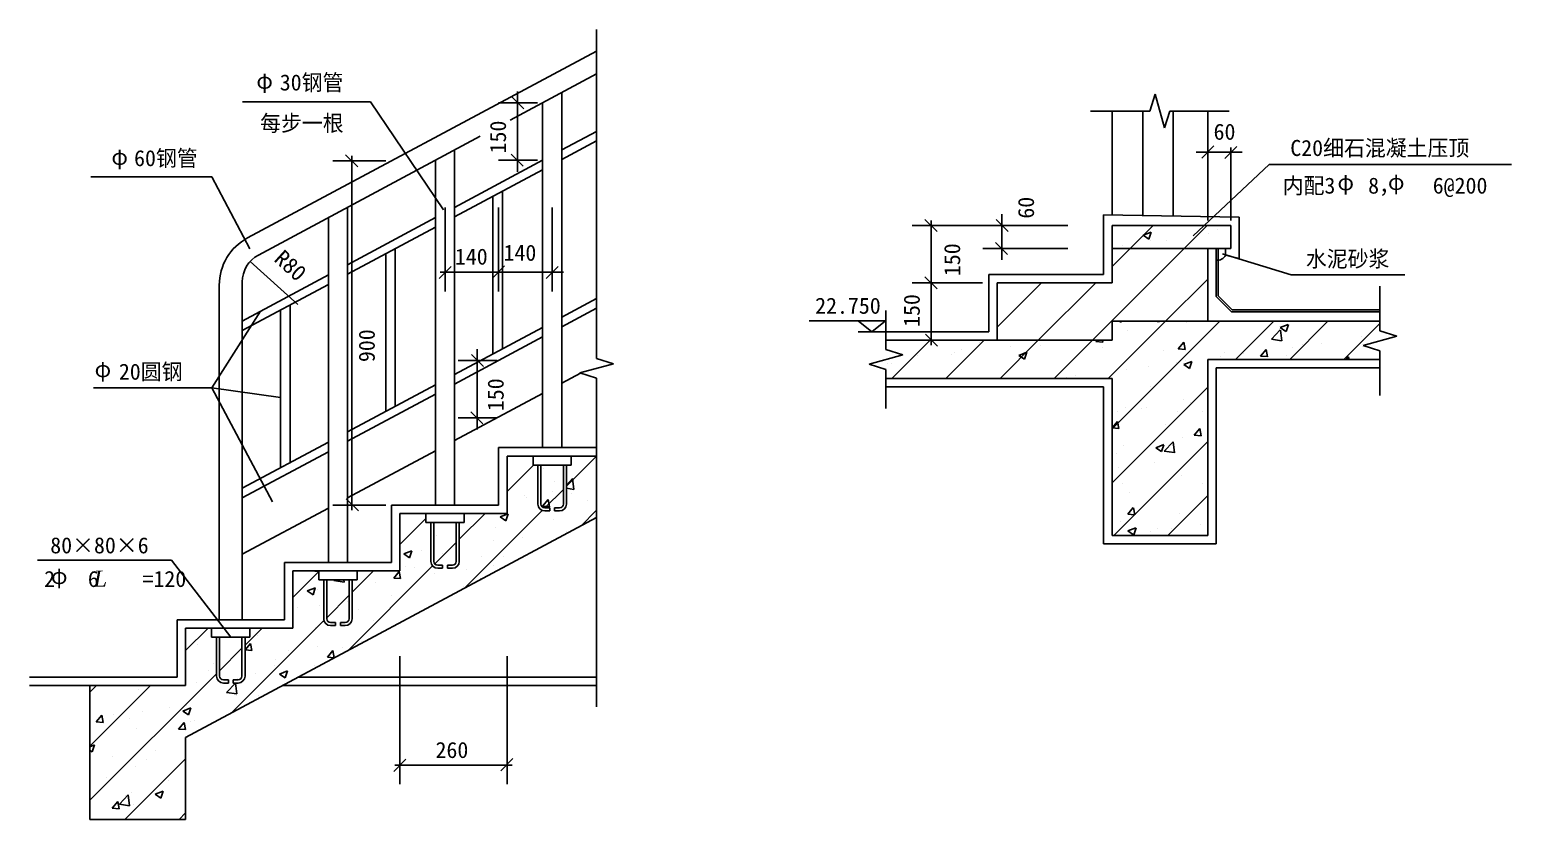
# Model space of a CAD drawing. Header units: metres. Extents: x 1151 to 20515, y -10384 to 12383.
# Drawn here: x 1151 to 20515, y -10384 to -58 of the extents above; entities that cross this region are included whole.
import ezdxf

# ---------------------------------------------------------------- set-up
doc = ezdxf.new("R2010")
doc.units = ezdxf.units.M
doc.layers.add('OTHER', color=7, linetype='Continuous')
doc.layers.add('PUB_DIM', color=3, linetype='Continuous')

# ---------------------------------------------------------------- blocks, each defined once
blk = doc.blocks.new('_DIMX')
blk.add_line((-150, 0), (65.55, 0))
blk.add_lwpolyline([(-78.91, -75.39), (77.8, 83.92)])

msp = doc.modelspace()

# ---------------------------------------------------------------- linework, layer by layer
for p, q in [((3998.86, -2781.37), (8559.04, -338.42)), ((7429.78, -1243.38), (8559.04, -638.42)), ((8104.41, -5523.93), (8104.41, -881.97)), ((5605.89, -1003.32), (3933.16, -1003.32)), ((5605.89, -1003.32), (6560.44, -2414.08)), ((7854.41, -5523.93), (7854.41, -1015.9)), ((15296.44, -2479.8), (15296.44, -1122.92)), ((15696.44, -2487.16), (15696.44, -1122.92)), ((16096.44, -2494.51), (16096.44, -1122.92)), ((16546.44, -2502.79), (16546.44, -1122.92)), ((4140.52, -3005.48), (7039.38, -1452.52)), ((8104.41, -1631.97), (8559.04, -1388.42)), ((8104.41, -1756.97), (8559.04, -1513.42)), ((6704.41, -6273.93), (6704.41, -1631.97)), ((6454.41, -6273.93), (6454.41, -1765.9)), ((6704.41, -2381.97), (7854.41, -1765.9)), ((6704.41, -2506.97), (7854.41, -1890.9)), ((17349.62, -1821.11), (16357.83, -2754.57)), ((20514.62, -1821.11), (17349.62, -1821.11)), ((3530.26, -1981.65), (1951.05, -1981.65)), ((3530.26, -1981.65), (4030.53, -2924.69)), ((7204.41, -4299.85), (7204.41, -2239.11)), ((7329.41, -4232.89), (7329.41, -2172.15)), ((5054.41, -7023.93), (5054.41, -2515.9)), ((5304.41, -7023.93), (5304.41, -2381.97)), ((5304.41, -3131.97), (6454.41, -2515.9)), ((15186.44, -2477.78), (15186.44, -3260.33)), ((16956.44, -2510.33), (15186.44, -2477.78)), ((16956.44, -3048.75), (16956.44, -2510.33)), ((5304.41, -3256.97), (6454.41, -2640.9)), ((15296.44, -2620.33), (16846.44, -2620.33)), ((15296.44, -2620.33), (15296.44, -3370.33)), ((16846.44, -2620.33), (15296.44, -2620.33)), ((15296.44, -2620.33), (15296.44, -2920.33)), ((15532.47, -2920.33), (15832.47, -2620.33)), ((15701.85, -2745.7), (15806.88, -2705.39)), ((15758.57, -2687.55), (15758.57, -2687.55)), ((15778.81, -2796.52), (15809.23, -2705.87)), ((16239.58, -2920.33), (16539.58, -2620.33)), ((16676.37, -2670.47), (16676.37, -2670.47)), ((16846.44, -2620.33), (16846.44, -2920.33)), ((16846.44, -2920.33), (16846.44, -2620.33)), ((15434.47, -2886.88), (15434.47, -2886.88)), ((15701.85, -2745.7), (15776.46, -2796.03)), ((15801.59, -2820.63), (15801.59, -2820.63)), ((16002.57, -2812.09), (16002.57, -2812.09)), ((16309.13, -2892.06), (16309.13, -2892.06)), ((16559.31, -2721.39), (16559.31, -2721.39)), ((5804.41, -5049.85), (5804.41, -2989.11)), ((5929.41, -4982.89), (5929.41, -2922.15)), ((15039.58, -4120.33), (16239.58, -2920.33)), ((15296.44, -2920.33), (16846.44, -2920.33)), ((15296.44, -3156.36), (15532.47, -2920.33)), ((15296.44, -3370.33), (15296.44, -2920.33)), ((15296.44, -2920.33), (16546.44, -2920.33)), ((15296.44, -2920.33), (16846.44, -2920.33)), ((16546.44, -2920.33), (16546.44, -3870.33)), ((16546.44, -2920.33), (16546.44, -3870.33)), ((16656.44, -3548.65), (16656.44, -2920.33)), ((16681.44, -3538.3), (16681.44, -2920.33)), ((17636.44, -3263.23), (16739.36, -2989.91)), ((16780.8, -3008.11), (16780.8, -2920.33)), ((16956.44, -3048.75), (16780.8, -3008.11)), ((3929.41, -3868.57), (5054.41, -3265.9)), ((13686.44, -3260.33), (15186.44, -3260.33)), ((13686.44, -3260.33), (13686.44, -4010.33)), ((19121.54, -3263.23), (17636.44, -3263.23)), ((3629.41, -7773.93), (3629.41, -3398.41)), ((3929.41, -7773.93), (3929.41, -3358.07)), ((3929.41, -3993.57), (5054.41, -3390.9)), ((13796.44, -3370.33), (13796.44, -4120.33)), ((13796.44, -3370.33), (15296.44, -3370.33)), ((13796.44, -3949.25), (14375.37, -3370.33)), ((13796.44, -4120.33), (13796.44, -3370.33)), ((13796.44, -3370.33), (15296.44, -3370.33)), ((14332.47, -4120.33), (15082.47, -3370.33)), ((15996.69, -3870.33), (16546.44, -3320.57)), ((4554.41, -5719.49), (4554.41, -3658.75)), ((8104.41, -3817.71), (8559.04, -3574.16)), ((16856.44, -3748.65), (16656.44, -3548.65)), ((16866.8, -3723.65), (16681.44, -3538.3)), ((3530.26, -4743.82), (4168.96, -3740.24)), ((4429.41, -5786.46), (4429.41, -3725.72)), ((8104.41, -3942.71), (8559.04, -3699.16)), ((11335.96, -3864.96), (12337.2, -3864.96)), ((11977.53, -3865.15), (12156.4, -4009.88)), ((12156.4, -4009.88), (12334.37, -3864.89)), ((15246.69, -4620.33), (15996.69, -3870.33)), ((15296.44, -3870.33), (18795.83, -3870.33)), ((15296.44, -5277.68), (16703.79, -3870.33)), ((15296.44, -4120.33), (15296.44, -3870.33)), ((15296.44, -4120.33), (15296.44, -3870.33)), ((15296.44, -3870.33), (18795.83, -3870.33)), ((15391.59, -3870.33), (15411.49, -3883.76)), ((15413.84, -3884.24), (15418.5, -3870.33)), ((15853.38, -3870.33), (15910.52, -3879.19)), ((15912.9, -3879.98), (15911.78, -3870.33)), ((16160.68, -3870.61), (16160.68, -3870.61)), ((16856.44, -3748.65), (18795.83, -3748.65)), ((18795.83, -3723.65), (16866.8, -3723.65)), ((16910.9, -4370.33), (17410.9, -3870.33)), ((17618.01, -4370.33), (18118.01, -3870.33)), ((6704.41, -4567.71), (7854.41, -3951.64)), ((11978.52, -4009.89), (12334.28, -4009.89)), ((12334.98, -4010.33), (13686.44, -4010.33)), ((15502.5, -3996.36), (15502.5, -3996.36)), ((16272.66, -3890.74), (16272.66, -3890.74)), ((17377.97, -4106.78), (17494.81, -3985.01)), ((17492.57, -3953.56), (17597.6, -3913.24)), ((17492.57, -3953.56), (17567.19, -4003.89)), ((17513.76, -4128.26), (17497.19, -3985.8)), ((17569.53, -4004.37), (17599.95, -3913.73)), ((18325.11, -4370.33), (18795.83, -3899.62)), ((6704.41, -4692.71), (7854.41, -4076.64)), ((15296.44, -4120.33), (12341.86, -4120.33)), ((15296.44, -4120.33), (12341.86, -4120.33)), ((12418.26, -4620.33), (12918.26, -4120.33)), ((13125.37, -4620.33), (13625.37, -4120.33)), ((13322.42, -4244.27), (13322.42, -4244.27)), ((13566.58, -4148.85), (13566.58, -4148.85)), ((13832.47, -4620.33), (14332.47, -4120.33)), ((13965.76, -4204.85), (13965.76, -4204.85)), ((14109.54, -4125.38), (14109.54, -4125.38)), ((14367.31, -4182.68), (14367.31, -4182.68)), ((14539.58, -4620.33), (15039.58, -4120.33)), ((15085.72, -4138.03), (15100.57, -4120.33)), ((15085.72, -4138.03), (15175.38, -4145.87)), ((15168.04, -4216.51), (15168.04, -4216.51)), ((15177.71, -4146.36), (15172.91, -4120.33)), ((15968.78, -4250.34), (15968.78, -4250.34)), ((16161.61, -4232.15), (16233.92, -4145.97)), ((16161.61, -4232.15), (16251.27, -4240)), ((16253.6, -4240.49), (16236.26, -4146.47)), ((17237.5, -4326.28), (17309.81, -4240.1)), ((17329.49, -4334.62), (17312.15, -4240.6)), ((17377.97, -4106.78), (17511.38, -4127.47)), ((17657.01, -4213.28), (17657.01, -4213.28)), ((17791.16, -4181.59), (17791.16, -4181.59)), ((18032.52, -4163.84), (18032.52, -4163.84)), ((18561.31, -4075.97), (18561.31, -4075.97)), ((18600.62, -4089.05), (18600.62, -4089.05)), ((12359.98, -4425.7), (12359.98, -4425.7)), ((12378.82, -4368.5), (12378.82, -4368.5)), ((12416.52, -4422.93), (12416.52, -4422.93)), ((12754.33, -4319.06), (12754.33, -4319.06)), ((13195.61, -4310.47), (13195.61, -4310.47)), ((13234.76, -4275.54), (13234.76, -4275.54)), ((14076.54, -4317.22), (14181.57, -4276.91)), ((14076.54, -4317.22), (14151.16, -4367.55)), ((14153.5, -4368.04), (14183.92, -4277.39)), ((16141.59, -4412.79), (16141.59, -4412.79)), ((16232.24, -4437.36), (16337.27, -4397.04)), ((16232.24, -4437.36), (16306.85, -4487.68)), ((16254.42, -4390.08), (16254.42, -4390.08)), ((16309.2, -4488.17), (16339.61, -4397.53)), ((16546.44, -4370.33), (18795.83, -4370.33)), ((16546.44, -4370.33), (16546.44, -6670.33)), ((16546.44, -6670.33), (16546.44, -4370.33)), ((16546.44, -4370.33), (18795.83, -4370.33)), ((16709.69, -4338), (16709.69, -4338)), ((16769.51, -4284.18), (16769.51, -4284.18)), ((17012.08, -4294.05), (17012.08, -4294.05)), ((17237.5, -4326.28), (17327.16, -4334.13)), ((17570.24, -4318.01), (17570.24, -4318.01)), ((18355.41, -4370.33), (18385.7, -4334.23)), ((18370.98, -4351.84), (18370.98, -4351.84)), ((18394.61, -4370.33), (18388.04, -4334.73)), ((18421.5, -4269.59), (18421.5, -4269.59)), ((8104.41, -4681.97), (8350.87, -4549.94)), ((12341.86, -4620.33), (15296.44, -4620.33)), ((12341.86, -4620.33), (15296.44, -4620.33)), ((14705.18, -4608.16), (14705.18, -4608.16)), ((14818.75, -4586.94), (14818.75, -4586.94)), ((15296.44, -6670.33), (15296.44, -4620.33)), ((15296.44, -4620.33), (15296.44, -6670.33)), ((15484.26, -4495.7), (15484.26, -4495.7)), ((15766.08, -4462.23), (15766.08, -4462.23)), ((16656.44, -4480.33), (18795.83, -4480.33)), ((16656.44, -4480.33), (16656.44, -6780.33)), ((3530.26, -4743.82), (1985.08, -4743.82)), ((3530.26, -4743.82), (4429.41, -4867.77)), ((3530.26, -4743.82), (4326.8, -6230.69)), ((5304.41, -5317.71), (6454.41, -4701.64)), ((5304.41, -5439.86), (6454.41, -4823.79)), ((6704.41, -5431.97), (7854.41, -4815.9)), ((12341.86, -4730.33), (15186.44, -4730.33)), ((15186.44, -6780.33), (15186.44, -4730.33)), ((15296.44, -5984.78), (16546.44, -4734.78)), ((15797.16, -4720.07), (15797.16, -4720.07)), ((15466.02, -4995.04), (15466.02, -4995.04)), ((15676.67, -5016.84), (15676.67, -5016.84)), ((15746.98, -5004.41), (15746.98, -5004.41)), ((16236.18, -4889.42), (16236.18, -4889.42)), ((16315.08, -4929.61), (16315.08, -4929.61)), ((15296.44, -5263.22), (15366.16, -5180.13)), ((15385.84, -5274.65), (15368.49, -5180.63)), ((15371.47, -5053.84), (15371.47, -5053.84)), ((15992.95, -5218.32), (15992.95, -5218.32)), ((16156.59, -5049.42), (16156.59, -5049.42)), ((16477.41, -5050.67), (16477.41, -5050.67)), ((15296.44, -5266.54), (15383.5, -5274.16)), ((16217.94, -5388.76), (16217.94, -5388.76)), ((16369.73, -5360.44), (16442.05, -5274.26)), ((16369.74, -5360.44), (16459.39, -5368.29)), ((16461.73, -5368.78), (16444.38, -5274.76)), ((3929.41, -6054.31), (5054.41, -5451.64)), ((3929.41, -6179.31), (5054.41, -5576.64)), ((5304.41, -6181.97), (6454.41, -5565.9)), ((7279.41, -5523.93), (8559.04, -5523.93)), ((7279.41, -6273.93), (7279.41, -5523.93)), ((15318.01, -6670.33), (16546.44, -5441.89)), ((15352.38, -5596.02), (15352.38, -5596.02)), ((15447.78, -5494.38), (15447.78, -5494.38)), ((15867.27, -5525.08), (15972.29, -5484.76)), ((15867.27, -5525.08), (15941.88, -5575.41)), ((15920.48, -5521.23), (15920.48, -5521.23)), ((15944.22, -5575.89), (15974.64, -5485.25)), ((15975.98, -5567.96), (16092.81, -5446.19)), ((15975.98, -5567.96), (16109.39, -5588.65)), ((16111.77, -5589.44), (16095.19, -5446.98)), ((7389.41, -5633.93), (8559.04, -5633.93)), ((7389.41, -6383.93), (7389.41, -5633.93)), ((8559.04, -5635.29), (7389.41, -5635.29)), ((7389.41, -5635.29), (7389.41, -6383.93)), ((7389.41, -6097.82), (7736.35, -5750.88)), ((7729.41, -5633.93), (7729.41, -5750.88)), ((7729.41, -5750.88), (8229.41, -5750.88)), ((7793.39, -5750.88), (7793.39, -6260.88)), ((7833.39, -5750.88), (7833.39, -6260.88)), ((7868.77, -5790.49), (7868.77, -5790.49)), ((8125.44, -5750.88), (8125.44, -6260.88)), ((8165.44, -6028.9), (8559.04, -5635.29)), ((8165.44, -5750.88), (8165.44, -6260.88)), ((8229.41, -5633.93), (8229.41, -5750.88)), ((15378.25, -5779.3), (15378.25, -5779.3)), ((15854.67, -5724.51), (15854.67, -5724.51)), ((8012.03, -5969.07), (8012.03, -5969.07)), ((8165.44, -6012.19), (8246.81, -5927.38)), ((8263.34, -6069.84), (8246.77, -5927.39)), ((15429.54, -5993.72), (15429.54, -5993.72)), ((16178.98, -5813.13), (16178.98, -5813.13)), ((16199.7, -5888.11), (16199.7, -5888.11)), ((16473.2, -5988.13), (16473.2, -5988.13)), ((7612.45, -6152.42), (7612.45, -6152.42)), ((7638.44, -6180.59), (7638.44, -6180.59)), ((7883.46, -6310.88), (8125.44, -6068.9)), ((7987.96, -6102.98), (7987.96, -6102.98)), ((8165.44, -6054.64), (8263.38, -6069.83)), ((8228.19, -6119.84), (8228.19, -6119.84)), ((8556.06, -6028.19), (8556.06, -6028.19)), ((15525.87, -6112.85), (15525.87, -6112.85)), ((16025.11, -6670.33), (16546.44, -6149)), ((3929.41, -6918.57), (5054.41, -6315.9)), ((5879.41, -6273.93), (7279.41, -6273.93)), ((5879.41, -7023.93), (5879.41, -6273.93)), ((5989.41, -6383.93), (7389.41, -6383.93)), ((5989.41, -7133.93), (5989.41, -6383.93)), ((7389.41, -6383.93), (5989.41, -6383.93)), ((5989.41, -6383.93), (5989.41, -7133.93)), ((6329.41, -6383.93), (6329.41, -6500.88)), ((6765.44, -6721.79), (7103.3, -6383.93)), ((6829.41, -6383.93), (6829.41, -6500.88)), ((6830.1, -7364.24), (7849.91, -6344.42)), ((7300.04, -6428.6), (7405.06, -6388.28)), ((7374.61, -6478.94), (7405.03, -6388.3)), ((7853.01, -6288.7), (7925.32, -6202.52)), ((7853.01, -6288.7), (7942.66, -6296.54)), ((7947.62, -6310.88), (7883.39, -6310.88)), ((7883.39, -6350.88), (7947.62, -6350.88)), ((7942.63, -6296.56), (7925.28, -6202.54)), ((7947.62, -6350.88), (7947.62, -6310.88)), ((8011.2, -6310.88), (8075.44, -6310.88)), ((8011.2, -6350.88), (8011.2, -6310.88)), ((8075.44, -6350.88), (8011.2, -6350.88)), ((8353.1, -6548.35), (8559.04, -6342.4)), ((8439.17, -6214.42), (8439.17, -6214.42)), ((15501.97, -6394.6), (15574.28, -6308.42)), ((15593.96, -6402.94), (15576.62, -6308.91)), ((16181.46, -6387.45), (16181.46, -6387.45)), ((3189.41, -9314.6), (8559.04, -6438.02)), ((3189.41, -9314.6), (8559.04, -6438.02)), ((5989.41, -6790.71), (6329.41, -6450.71)), ((6329.41, -6500.88), (6829.41, -6500.88)), ((6393.39, -6500.88), (6393.39, -7010.88)), ((6433.39, -6500.88), (6433.39, -7010.88)), ((6725.44, -6500.88), (6725.44, -7010.88)), ((6765.44, -6500.88), (6765.44, -7010.88)), ((7236.13, -6564.44), (7236.13, -6564.44)), ((7300.04, -6428.6), (7374.65, -6478.93)), ((7993.79, -6468.41), (7993.79, -6468.41)), ((15411.3, -6493.06), (15411.3, -6493.06)), ((15501.97, -6394.6), (15591.63, -6402.45)), ((15502.29, -6612.81), (15607.32, -6572.49)), ((15579.25, -6663.62), (15609.66, -6572.98)), ((15886.88, -6579.62), (15886.88, -6579.62)), ((16078.59, -6579.75), (16078.59, -6579.75)), ((16454.1, -6530.31), (16454.1, -6530.31)), ((6444.69, -7042.54), (6725.44, -6761.79)), ((6465.97, -6670.06), (6465.97, -6670.06)), ((7217.85, -6744.04), (7217.85, -6744.04)), ((7593.36, -6694.6), (7593.36, -6694.6)), ((8161.45, -6619.81), (8161.45, -6619.81)), ((15296.44, -6670.33), (16546.44, -6670.33)), ((15296.44, -6670.33), (16546.44, -6670.33)), ((15502.29, -6612.81), (15576.91, -6663.13)), ((15792.74, -6619.5), (15792.74, -6619.5)), ((6039.7, -6912.39), (6144.73, -6872.08)), ((6039.7, -6912.39), (6114.32, -6962.72)), ((6114.28, -6962.74), (6144.69, -6872.09)), ((6270.52, -6868.76), (6270.52, -6868.76)), ((6545.6, -6913.25), (6545.6, -6913.25)), ((7051.5, -6945.09), (7051.5, -6945.09)), ((7346.33, -6947.08), (7346.33, -6947.08)), ((15186.44, -6780.33), (16656.44, -6780.33)), ((1254.24, -6995.77), (3005.28, -6995.77)), ((3005.28, -6995.77), (3779.41, -8000.88)), ((4479.41, -7023.93), (5879.41, -7023.93)), ((4479.41, -7773.93), (4479.41, -7023.93)), ((4589.41, -7133.93), (5989.41, -7133.93)), ((4589.41, -7883.93), (4589.41, -7133.93)), ((5989.41, -7133.93), (4589.41, -7133.93)), ((4589.41, -7133.93), (4589.41, -7883.93)), ((4589.41, -7483.6), (4929.41, -7143.6)), ((4833.46, -7134.6), (4834.03, -7133.93)), ((4833.46, -7134.6), (4923.12, -7142.45)), ((4923.08, -7142.46), (4921.51, -7133.93)), ((4929.41, -7133.93), (4929.41, -7250.88)), ((5307.1, -8180.13), (6416.33, -7070.9)), ((5365.44, -7414.68), (5646.19, -7133.93)), ((5429.41, -7133.93), (5429.41, -7250.88)), ((5909.35, -7228.73), (5981.67, -7142.55)), ((5998.97, -7236.59), (5981.63, -7142.57)), ((6061.14, -7080.9), (6061.14, -7080.9)), ((6176.72, -7095.25), (6176.72, -7095.25)), ((6547.62, -7060.88), (6483.39, -7060.88)), ((6483.39, -7100.88), (6547.62, -7100.88)), ((6547.62, -7100.88), (6547.62, -7060.88)), ((6611.2, -7060.88), (6675.44, -7060.88)), ((6611.2, -7100.88), (6611.2, -7060.88)), ((6675.44, -7100.88), (6611.2, -7100.88)), ((6861.87, -7114.73), (6861.87, -7114.73)), ((7217.89, -7063.78), (7217.89, -7063.78)), ((4779.37, -7396.19), (4884.4, -7355.87)), ((4853.94, -7446.53), (4884.36, -7355.89)), ((4929.41, -7250.88), (5429.41, -7250.88)), ((4993.39, -7250.88), (4993.39, -7760.88)), ((5033.39, -7250.88), (5033.39, -7760.88)), ((5127.12, -7262.04), (5137.84, -7250.88)), ((5127.12, -7262.04), (5260.53, -7282.73)), ((5260.49, -7282.74), (5256.78, -7250.88)), ((5325.44, -7250.88), (5325.44, -7760.88)), ((5365.44, -7250.88), (5365.44, -7760.88)), ((5668.65, -7281.86), (5668.65, -7281.86)), ((5909.35, -7228.73), (5999.01, -7236.58)), ((6447.73, -7169.4), (6447.73, -7169.4)), ((6823.24, -7335.66), (6823.24, -7335.66)), ((7048.86, -7247.04), (7057.56, -7236.68)), ((7058.48, -7241.89), (7057.52, -7236.7)), ((4779.37, -7396.19), (4853.98, -7446.52)), ((4910.99, -7377.89), (4910.99, -7377.89)), ((5033.39, -7746.73), (5325.44, -7454.68)), ((5307.82, -7535.16), (5307.82, -7535.16)), ((5875.92, -7460.37), (5875.92, -7460.37)), ((4645.7, -7608.04), (4645.7, -7608.04)), ((4932.31, -7584.6), (4932.31, -7584.6)), ((5446.44, -7641.88), (5446.44, -7641.88)), ((6247.17, -7675.71), (6247.17, -7675.71)), ((3079.41, -8523.93), (3079.41, -7773.93)), ((3079.41, -7773.93), (4479.41, -7773.93)), ((3189.41, -8633.93), (3189.41, -7883.93)), ((3189.41, -7883.93), (4589.41, -7883.93)), ((4589.41, -7883.93), (3189.41, -7883.93)), ((3189.41, -7883.93), (3189.41, -8633.93)), ((3189.41, -8176.5), (3481.98, -7883.93)), ((3524.88, -7883.93), (3529.41, -7886.99)), ((3529.41, -7883.93), (3529.41, -8000.88)), ((3784.1, -8996.02), (4996.35, -7783.77)), ((3965.44, -8107.58), (4189.08, -7883.93)), ((4029.41, -7883.93), (4029.41, -8000.88)), ((4892.75, -7877.23), (4892.75, -7877.23)), ((5147.62, -7810.88), (5083.39, -7810.88)), ((5083.39, -7850.88), (5147.62, -7850.88)), ((5147.62, -7850.88), (5147.62, -7810.88)), ((5211.2, -7810.88), (5275.44, -7810.88)), ((5211.2, -7850.88), (5211.2, -7810.88)), ((5275.44, -7850.88), (5211.2, -7850.88)), ((5650.41, -7781.2), (5650.41, -7781.2)), ((3343.52, -8095.31), (3343.52, -8095.31)), ((3529.41, -8000.88), (4029.41, -8000.88)), ((3593.39, -8000.88), (3593.39, -8510.88)), ((3633.39, -8000.88), (3633.39, -8510.88)), ((3925.44, -8000.88), (3925.44, -8510.88)), ((3965.44, -8000.88), (3965.44, -8510.88)), ((3965.7, -8168.76), (4038.01, -8082.58)), ((4055.32, -8176.62), (4037.97, -8082.6)), ((4122.6, -7982.85), (4122.6, -7982.85)), ((4913.21, -8126.78), (4913.21, -8126.78)), ((5481.31, -8051.99), (5481.31, -8051.99)), ((3590.38, -8300.94), (3590.38, -8300.94)), ((3633.39, -8439.63), (3925.44, -8147.58)), ((3965.7, -8168.76), (4055.36, -8176.61)), ((4365.23, -8290.56), (4365.23, -8290.56)), ((4537.71, -8176.22), (4537.71, -8176.22)), ((5041.59, -8262.89), (5113.9, -8176.71)), ((5041.59, -8262.89), (5131.25, -8270.74)), ((5131.21, -8270.75), (5113.86, -8176.73)), ((5240.01, -8140.4), (5240.01, -8140.4)), ((1939.41, -10133.6), (3593.39, -8479.63)), ((3490.45, -8440.71), (3490.45, -8440.71)), ((3552.87, -8340.71), (3552.87, -8340.71)), ((4104.36, -8482.19), (4104.36, -8482.19)), ((4353.6, -8374.54), (4353.6, -8374.54)), ((4414.4, -8483.92), (4519.42, -8443.6)), ((4414.4, -8483.92), (4489.01, -8534.24)), ((4488.97, -8534.26), (4519.38, -8443.61)), ((4874.51, -8376.57), (4874.51, -8376.57)), ((1150.76, -8523.93), (3079.41, -8523.93)), ((1150.76, -8633.93), (3189.41, -8633.93)), ((1939.41, -8633.93), (1150.76, -8633.93)), ((1939.41, -10383.93), (1939.41, -8633.93)), ((3189.41, -8633.93), (1939.41, -8633.93)), ((1939.41, -8633.93), (1939.41, -10383.93)), ((1939.41, -8719.39), (2024.87, -8633.93)), ((1939.41, -9426.5), (2731.98, -8633.93)), ((2567.62, -8690.68), (2567.62, -8690.68)), ((3325.28, -8594.65), (3325.28, -8594.65)), ((3747.62, -8560.88), (3683.39, -8560.88)), ((3683.39, -8600.88), (3747.62, -8600.88)), ((3725.13, -8723.22), (3841.96, -8601.46)), ((3747.62, -8600.88), (3747.62, -8560.88)), ((3811.2, -8560.88), (3875.44, -8560.88)), ((3811.2, -8600.88), (3811.2, -8560.88)), ((3875.44, -8600.88), (3811.2, -8600.88)), ((3858.49, -8743.91), (3841.92, -8601.46)), ((3869.14, -8542.19), (3869.14, -8542.19)), ((4460, -8633.93), (8559.04, -8633.93)), ((4460, -8633.93), (8559.04, -8633.93)), ((4665.34, -8523.93), (8559.04, -8523.93)), ((3195.78, -8892.55), (3195.78, -8892.55)), ((3725.13, -8723.22), (3858.53, -8743.91)), ((3849.87, -8770.07), (3849.87, -8770.07)), ((4143.1, -8767.84), (4143.1, -8767.84)), ((2022.05, -9108.8), (2094.36, -9022.62)), ((2111.66, -9116.65), (2094.32, -9022.63)), ((2100.31, -9070.38), (2100.31, -9070.38)), ((2252.17, -9016.78), (2252.17, -9016.78)), ((2453.71, -9069.34), (2453.71, -9069.34)), ((2627.68, -8967.35), (2627.68, -8967.35)), ((2975.09, -8920.22), (2975.09, -8920.22)), ((3154.06, -8967.71), (3259.09, -8927.4)), ((3154.06, -8967.71), (3228.68, -9018.04)), ((3228.64, -9018.05), (3259.05, -8927.41)), ((3307.04, -9093.99), (3307.04, -9093.99)), ((2022.05, -9108.8), (2111.7, -9116.64)), ((2549.38, -9190.02), (2549.38, -9190.02)), ((3097.94, -9202.92), (3170.25, -9116.74)), ((3097.94, -9202.92), (3187.59, -9210.77)), ((3187.55, -9210.78), (3170.21, -9116.76)), ((3254.44, -9103.17), (3254.44, -9103.17)), ((1939.41, -9433.97), (1998.76, -9411.19)), ((1939.41, -9482.32), (1968.34, -9501.84)), ((1968.3, -9501.85), (1998.72, -9411.2)), ((2801.17, -9484.17), (2801.17, -9484.17)), ((3189.41, -9314.6), (3189.41, -10383.93)), ((3189.41, -10383.93), (3189.41, -9314.6)), ((2233.07, -9558.96), (2233.07, -9558.96)), ((2396.19, -10383.93), (3189.41, -9590.71)), ((2673.18, -9595.31), (2673.18, -9595.31)), ((2161.61, -9835.83), (2161.61, -9835.83)), ((2531.14, -9689.36), (2531.14, -9689.36)), ((2962.34, -9869.66), (2962.34, -9869.66)), ((2323.14, -10184.4), (2439.97, -10062.63)), ((2456.5, -10205.09), (2439.93, -10062.64)), ((2477.88, -10037.32), (2477.88, -10037.32)), ((2789.09, -10055.44), (2894.12, -10015.12)), ((2789.09, -10055.44), (2863.7, -10105.77)), ((2863.66, -10105.78), (2894.08, -10015.13)), ((2230.17, -10237.08), (2302.49, -10150.9)), ((2230.17, -10237.08), (2319.83, -10244.93)), ((2319.79, -10244.94), (2302.45, -10150.91)), ((2323.14, -10184.4), (2456.54, -10205.09)), ((2406.57, -10075.79), (2406.57, -10075.79)), ((2512.9, -10188.7), (2512.9, -10188.7)), ((3189.41, -10383.93), (1939.41, -10383.93)), ((1939.41, -10383.93), (3189.41, -10383.93)), ((3103.3, -10383.93), (3189.41, -10297.82))]:
    msp.add_line(p, q)
for centre, radius, start, end in [((4329.41, -3398.41), 700, 118.18, 180), ((4329.41, -3358.07), 400, 118.18, 180), ((16673.62, -2951.8), 121.07, 261.85, 332.28), ((7883.39, -6260.88), 90, 180, 270), ((7883.39, -6260.88), 50, 180, 270), ((8075.44, -6260.88), 50, 270, 0), ((8075.44, -6260.88), 90, 270, 0), ((6483.39, -7010.88), 90, 180, 270), ((6483.39, -7010.88), 50, 180, 270), ((6675.44, -7010.88), 50, 270, 0), ((6675.44, -7010.88), 90, 270, 0), ((5083.39, -7760.88), 90, 180, 270), ((5083.39, -7760.88), 50, 180, 270), ((5275.44, -7760.88), 50, 270, 0), ((5275.44, -7760.88), 90, 270, 0), ((3683.39, -8510.88), 90, 180, 270), ((3683.39, -8510.88), 50, 180, 270), ((3875.44, -8510.88), 50, 270, 0), ((3875.44, -8510.88), 90, 270, 0)]:
    msp.add_arc(centre, radius, start, end)
at = {"layer": 'OTHER'}
for p, q in [((8559.04, -58.42), (8559.04, -4356.17)), ((15791.44, -1122.92), (15861.44, -902.92)), ((15861.44, -902.92), (15981.44, -1342.92)), ((15016.44, -1122.92), (15791.44, -1122.92)), ((15981.44, -1342.92), (16051.44, -1122.92)), ((16051.44, -1122.92), (16826.44, -1122.92)), ((18795.83, -3998.15), (18795.83, -3412.27)), ((12341.86, -4240.33), (12341.86, -3730.33)), ((19015.83, -4068.15), (18795.83, -3998.15)), ((12561.86, -4310.33), (12341.86, -4240.33)), ((18575.83, -4188.15), (19015.83, -4068.15)), ((18795.83, -4258.15), (18575.83, -4188.15)), ((18795.83, -4844.04), (18795.83, -4258.15)), ((8779.04, -4426.17), (8339.04, -4546.17)), ((8559.04, -4356.17), (8779.04, -4426.17)), ((12121.86, -4430.33), (12561.86, -4310.33)), ((12341.86, -4500.33), (12121.86, -4430.33)), ((8339.04, -4546.17), (8559.04, -4616.17)), ((8559.04, -4616.17), (8559.04, -8913.93)), ((12341.86, -5010.33), (12341.86, -4500.33))]:
    msp.add_line(p, q, dxfattribs=at)
at = {"layer": 'PUB_DIM'}
for p, q in [((7786.94, -1015.9), (7276.23, -1015.9)), ((7526.23, -1014.9), (7526.23, -1013.9)), ((7526.23, -1015.9), (7526.23, -1765.9)), ((16546.45, -2552.4), (16546.45, -1411.61)), ((16545.45, -1661.61), (16544.45, -1661.61)), ((16846.45, -1661.61), (16546.45, -1661.61)), ((16846.45, -2552.4), (16846.45, -1597.69)), ((16847.45, -1661.61), (16848.45, -1661.61)), ((5807.48, -1773.93), (5113.1, -1773.93)), ((5363.1, -1774.93), (5363.1, -6272.93)), ((7786.94, -1765.9), (7276.23, -1765.9)), ((7526.23, -1766.9), (7526.23, -1767.9)), ((6579.41, -2384.71), (6579.41, -3480.46)), ((7279.41, -2384.71), (7279.41, -3480.46)), ((7279.41, -2384.71), (7279.41, -3480.46)), ((7979.41, -2384.71), (7979.41, -3480.46)), ((13601.79, -2620.33), (12683.28, -2620.33)), ((12933.28, -2621.33), (12933.28, -3369.33)), ((14717.1, -2620.33), (13606.31, -2620.33)), ((13856.31, -2619.33), (13856.31, -2618.33)), ((13856.31, -2620.33), (13856.31, -2920.33)), ((4033.22, -3089.24), (4653.95, -3652.63)), ((14717.1, -2920.33), (13606.31, -2920.33)), ((13856.31, -2921.33), (13856.31, -2922.33)), ((7278.41, -3230.46), (6580.41, -3230.46)), ((7278.41, -3230.46), (7277.41, -3230.46)), ((7979.41, -3230.46), (7279.41, -3230.46)), ((7980.41, -3230.46), (7981.41, -3230.46)), ((13601.79, -3370.33), (12683.28, -3370.33)), ((13601.79, -3370.33), (12683.28, -3370.33)), ((12933.28, -3371.33), (12933.28, -4119.33)), ((13601.79, -4120.33), (12683.28, -4120.33)), ((7259.94, -4385.51), (6749.23, -4385.51)), ((6999.23, -4384.51), (6999.23, -4383.51)), ((6999.23, -4385.51), (6999.23, -5135.51)), ((7259.94, -5135.51), (6749.23, -5135.51)), ((6999.23, -5136.51), (6999.23, -5137.51)), ((5807.48, -6273.93), (5113.1, -6273.93)), ((5989.41, -8251.77), (5989.41, -9924.01)), ((7389.41, -8251.77), (7389.41, -9924.01)), ((5990.41, -9674.01), (7388.41, -9674.01))]:
    msp.add_line(p, q, dxfattribs=at)

# ---------------------------------------------------------------- block references
for p, rotation in [((7526.23, -1015.9), 270), ((5363.1, -1773.93), 90), ((7526.23, -1765.9), 90), ((16846.45, -1661.61), 180), ((13856.31, -2620.33), 270), ((12933.28, -2620.33), 90), ((13856.31, -2920.33), 90), ((6579.41, -3230.46), 180), ((7979.41, -3230.46), 180), ((12933.28, -3370.33), 90), ((12933.28, -4120.33), 270), ((6999.23, -4385.51), 270), ((6999.23, -5135.51), 90), ((5363.1, -6273.93), 270), ((5989.41, -9674.01), 180)]:
    msp.add_blockref('_DIMX', p, dxfattribs=dict(at, rotation=rotation))
for p in [(16546.45, -1661.61), (7279.41, -3230.46), (7389.41, -9674.01)]:
    msp.add_blockref('_DIMX', p, dxfattribs=at)

# ---------------------------------------------------------------- texts
for s, p in [('φ', (4113.23, -831.28)), ('30钢管', (4419.6, -854.15)), ('每步一根', (4162.42, -1386.79)), ('60', (16622.92, -1498.45)), ('C20细石混凝土压顶', (17625.38, -1710.53)), ('φ', (2218.89, -1826.52)), ('60钢管', (2515.48, -1843.74)), ('内配3   8，   6@200', (17525.6, -2202.48)), ('φ', (18241.63, -2158.88)), ('φ', (18901.51, -2154.6)), ('140', (7343.7, -3080.46)), ('140', (6708.11, -3131)), ('水泥砂浆', (17828.64, -3160.69)), ('φ', (1999.62, -4601.86)), ('20圆钢', (2316.87, -4635.69)), ('80×80×6', (1420.26, -6905.85)), ('2   6    =120', (1340.25, -7345.21)), ('φ', (1429.18, -7306.98)), ('260', (6455, -9581.36))]:
    msp.add_text(s, height=210).set_placement(p)
for s, p in [('150', (7376.23, -1676.61)), ('60', (14276.48, -2529.86)), ('150', (13311.45, -3281.04)), ('150', (12783.28, -3945.46)), ('900', (5660.99, -4405.22)), ('150', (7345.42, -5046.23))]:
    msp.add_text(s, height=210, rotation=90).set_placement(p)
at = {"insert": (1986.59, -7131.12), "char_height": 210, "attachment_point": 1}
msp.add_mtext('{\\fTimes New Roman|b0|i1|c0|p18;L}', dxfattribs=at)
at = {"layer": 'PUB_DIM'}
msp.add_text('R80', height=210, rotation=317.77, dxfattribs=at).set_placement((4331.38, -3076.33))
msp.add_text('22.750', height=210, dxfattribs=at).set_placement((11415.97, -3773.08))

doc.saveas('drawing.dxf')
